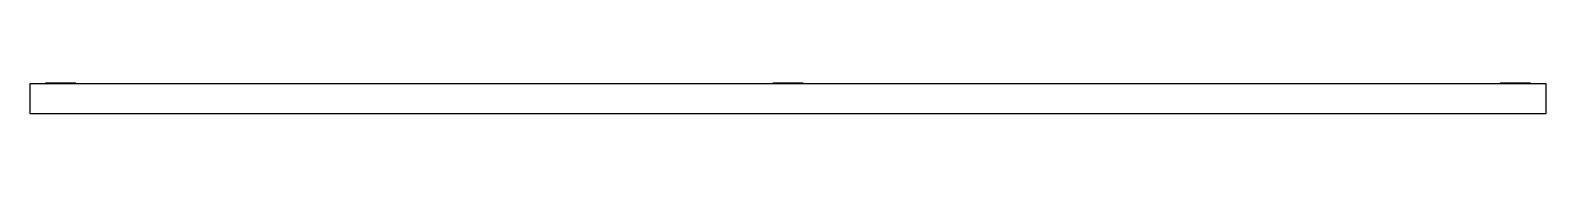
# Model space of a CAD drawing. Header units: metres. Extents: x -2.5 to 2.5, y -0.1 to 0.
import ezdxf

# ---------------------------------------------------------------- set-up
doc = ezdxf.new("R2010")
doc.units = ezdxf.units.M
for name, color, linetype in [('3D_Asfalt_XS_ColBlackS', 250, 'Continuous'), ('3D_Veistripe_XS_ColWhiteS', 7, 'Continuous'), ('3D_Veistripe_XS_ColYellowS', 2, 'Continuous')]:
    doc.layers.add(name, color=color, linetype=linetype)

msp = doc.modelspace()

# ---------------------------------------------------------------- linework, layer by layer
at = {"layer": '3D_Asfalt_XS_ColBlackS', "elevation": 0.5}
msp.add_lwpolyline([(-2.5, 0), (2.5, 0), (2.5, -0.1), (-2.5, -0.1)], close=True, dxfattribs=at)
at = {"layer": '3D_Veistripe_XS_ColWhiteS', "elevation": 0.5}
for points in [[(-2.45, 0.001), (-2.45, 0), (-2.35, 0), (-2.35, 0.001), (-2.45, 0.001)], [(2.35, 0.001), (2.35, 0), (2.45, 0), (2.45, 0.001), (2.35, 0.001)]]:
    msp.add_lwpolyline(points, dxfattribs=at)
at = {"layer": '3D_Veistripe_XS_ColYellowS', "elevation": 0.5}
msp.add_lwpolyline([(-0.05, 0.001), (-0.05, 0), (0.05, 0), (0.05, 0.001), (-0.05, 0.001)], dxfattribs=at)

doc.saveas('drawing.dxf')
